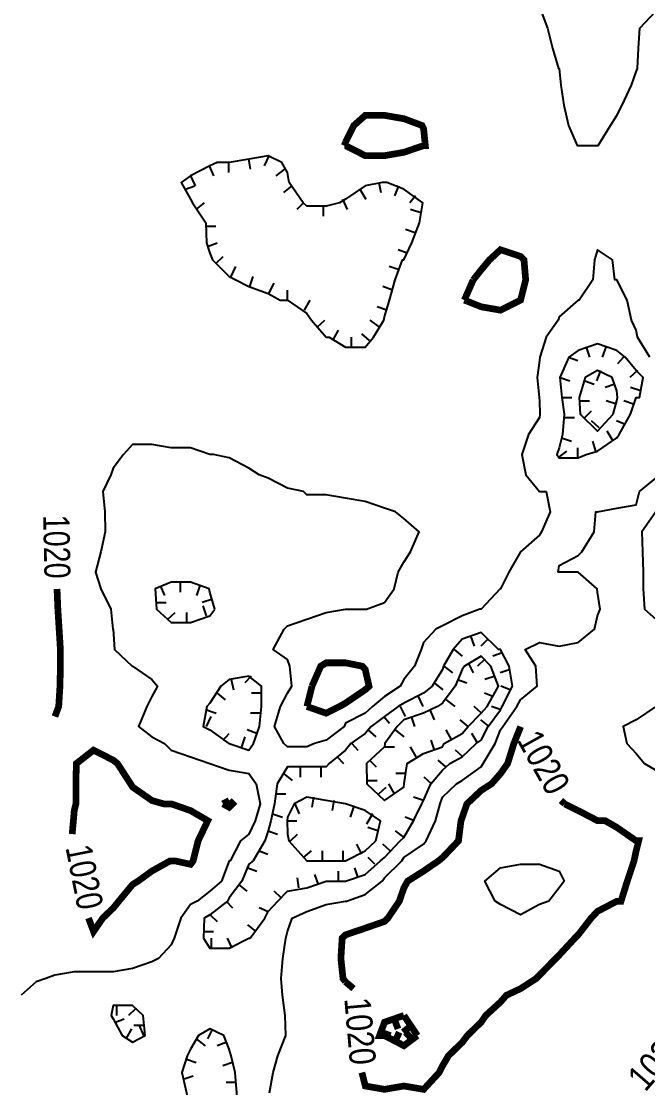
# Model space of a CAD drawing. Extents: x 628896 to 629898, y 4519176 to 4520140.
# Drawn here: x 629007.2 to 629100.5, y 4519773.2 to 4519932 of the extents above; entities that cross this region are included whole.
import ezdxf
from ezdxf.enums import TextEntityAlignment as Align

# ---------------------------------------------------------------- set-up
doc = ezdxf.new("R2010")
doc.units = 0

msp = doc.modelspace()

# ---------------------------------------------------------------- linework, layer by layer
at = {"layer": 'GSLAYER', "linetype": 'CONTINUOUS', "flags": 128}
for points in [[(629084.4375, 4519934), (629085.5625, 4519931), (629086.3125, 4519928), (629087.1875, 4519925), (629087.3125, 4519925), (629087.5625, 4519922.5), (629088, 4519919.5), (629088.6875, 4519916.5), (629090, 4519913.5), (629090.125, 4519913.5), (629093, 4519913.5), (629093.125, 4519913.5), (629094.9375, 4519916.5), (629095.875, 4519918), (629096.6875, 4519919.5), (629098.0625, 4519922.5), (629098.75, 4519924.5), (629098.9375, 4519925), (629099.125, 4519928), (629099.3125, 4519931), (629101.6875, 4519933.5)], [(629059.6875, 4519885), (629061.1875, 4519887.5), (629061.3125, 4519888), (629062.0625, 4519890.5), (629062.875, 4519893.5), (629064, 4519896.5), (629064.1875, 4519896.5), (629065.375, 4519899), (629066.5, 4519902), (629067, 4519905), (629064.1875, 4519907), (629061.625, 4519908), (629061.3125, 4519908), (629060.9375, 4519908), (629058.4375, 4519907.5), (629055.5, 4519905.5), (629054.625, 4519905), (629052.625, 4519904.5), (629049.75, 4519904.5), (629049.1875, 4519905), (629047.125, 4519908), (629046.875, 4519909.5), (629046, 4519911), (629044, 4519912), (629041.125, 4519911.5), (629038.1875, 4519911), (629036.375, 4519911), (629035.3125, 4519910.5), (629032.4375, 4519909), (629031.0625, 4519908), (629032.4375, 4519905.5), (629032.75, 4519905), (629034.6875, 4519902), (629034.8125, 4519899), (629035.3125, 4519897.5), (629035.6875, 4519896.5), (629038.1875, 4519894), (629039.1875, 4519893.5), (629041.125, 4519892.5), (629044, 4519891.5), (629045.75, 4519890.5), (629046.875, 4519890.5), (629049.75, 4519888.5), (629050.4375, 4519887.5), (629052.625, 4519885), (629053.0625, 4519885), (629055.5, 4519883.5), (629058.4375, 4519883.5), (629059.6875, 4519885)], [(629038.0625, 4519911), (629038.0625, 4519909.5)], [(629041.0625, 4519911.5), (629041.3125, 4519910)], [(629044.0625, 4519912), (629043.375, 4519910.5)], [(629035.1875, 4519910.5), (629035.875, 4519909)], [(629046.4375, 4519910), (629045.125, 4519909)], [(629032.4375, 4519909), (629033.125, 4519907.5)], [(629060.4375, 4519908), (629060.75, 4519906.5)], [(629031.6875, 4519907), (629033.0625, 4519907.5)], [(629047.5, 4519907.5), (629046.25, 4519906.5)], [(629057.625, 4519907), (629058.5, 4519905.5)], [(629063.375, 4519907.5), (629062.8125, 4519906)], [(629033.25, 4519904), (629034.5, 4519905)], [(629049.25, 4519905), (629048.25, 4519904)], [(629055.0625, 4519905.5), (629055.75, 4519904)], [(629065.9375, 4519906), (629065.0625, 4519905)], [(629052.1875, 4519904.5), (629052.1875, 4519903)], [(629066.6875, 4519903.5), (629065.1875, 4519904)], [(629034.6875, 4519901.5), (629036.1875, 4519901.5)], [(629065.875, 4519900.5), (629064.4375, 4519901)], [(629034.9375, 4519898.5), (629036.375, 4519899)], [(629100.8125, 4519882), (629098.9375, 4519885), (629098.75, 4519886), (629098.0625, 4519887.5), (629097.4375, 4519890.5), (629095.875, 4519893.5), (629095.5625, 4519893.5), (629095.25, 4519896.5), (629093, 4519898), (629092.5625, 4519896.5), (629092.3125, 4519893.5), (629090.25, 4519890.5), (629090.125, 4519890.5), (629087.3125, 4519888), (629087.125, 4519887.5), (629085.375, 4519885), (629084.4375, 4519882), (629084.375, 4519881.5), (629084, 4519879), (629084.3125, 4519876), (629084.375, 4519875.5), (629084.4375, 4519873.5), (629084.375, 4519873), (629082.75, 4519870.5), (629081.75, 4519867.5), (629082.3125, 4519864.5), (629084.375, 4519862), (629085.375, 4519862), (629085.9375, 4519859), (629084.6875, 4519856), (629084.375, 4519855.5), (629081.5625, 4519853), (629079.8125, 4519850), (629078.5625, 4519847.5), (629078.5, 4519847.5), (629075.6875, 4519844.5), (629075.5, 4519844.5), (629072.875, 4519843.5), (629069.9375, 4519842), (629068.9375, 4519841.5), (629067.125, 4519839.5), (629066.75, 4519838.5), (629065.75, 4519836), (629064.1875, 4519834), (629063.625, 4519833), (629061.3125, 4519831.5), (629059.5, 4519830), (629058.4375, 4519829), (629055.5, 4519827.5), (629055.3125, 4519827), (629052.625, 4519825), (629050.875, 4519824.5), (629049.75, 4519824), (629046.875, 4519824), (629046.3125, 4519824.5), (629044.9375, 4519827), (629045.8125, 4519830), (629046.875, 4519832), (629047.5, 4519833), (629047.1875, 4519836), (629046.875, 4519837), (629044.75, 4519838.5), (629046.375, 4519841.5), (629046.875, 4519842), (629049.75, 4519843), (629052.625, 4519844), (629055.5, 4519844.5), (629058.4375, 4519844.5), (629058.625, 4519844.5), (629061.3125, 4519845.5), (629062.75, 4519847.5), (629063.3125, 4519850), (629064.1875, 4519851.5), (629065.1875, 4519853), (629066.4375, 4519856), (629064.1875, 4519858), (629062.9375, 4519859), (629061.3125, 4519859.5), (629058.4375, 4519860.5), (629055.5, 4519861), (629052.625, 4519861.5), (629049.75, 4519861.5), (629049.25, 4519862), (629046.875, 4519862.5), (629044, 4519864), (629042.625, 4519864.5), (629041.125, 4519865.5), (629038.1875, 4519867), (629035.875, 4519867.5), (629035.3125, 4519867.5), (629032.4375, 4519868.5), (629029.5625, 4519868.5), (629026.6875, 4519869), (629023.8125, 4519869), (629022.4375, 4519867.5), (629020.9375, 4519865.5), (629020.5625, 4519864.5), (629019.375, 4519862), (629019.6875, 4519859), (629019.75, 4519856), (629019.0625, 4519853), (629018.3125, 4519850), (629019.0625, 4519847.5), (629020.5625, 4519844.5), (629020.875, 4519841.5), (629020.9375, 4519841.5), (629021.125, 4519838.5), (629023.75, 4519836), (629023.8125, 4519836), (629026.6875, 4519834), (629027.5, 4519833), (629026.6875, 4519831.5), (629025.9375, 4519830), (629024.6875, 4519827), (629026.6875, 4519825.5), (629028.5625, 4519824.5), (629029.5625, 4519823.5), (629032.4375, 4519822.5), (629035.3125, 4519821.5), (629038.1875, 4519820.5), (629041.125, 4519820), (629042.1875, 4519818.5), (629042.8125, 4519815.5), (629042.0625, 4519813), (629041.125, 4519811), (629039.875, 4519810), (629038.3125, 4519807), (629038.1875, 4519807), (629037.0625, 4519804), (629035.3125, 4519802.5), (629033.4375, 4519801), (629032.4375, 4519800.5), (629031, 4519798.5), (629030, 4519795.5), (629029.5625, 4519794.5), (629027.6875, 4519792.5), (629026.6875, 4519792), (629023.8125, 4519791), (629020.9375, 4519790.5), (629018, 4519790.5), (629015.125, 4519790.5), (629012.25, 4519790), (629010.875, 4519789.5), (629009.4375, 4519789), (629007.25, 4519787)], [(629036.25, 4519896), (629037.3125, 4519897)], [(629064.6875, 4519897.5), (629063.3125, 4519898)], [(629038.5, 4519894), (629039.1875, 4519895.5)], [(629063.5, 4519895), (629062, 4519895.5)], [(629041.25, 4519892.5), (629041.75, 4519894)], [(629044.0625, 4519891.5), (629044.875, 4519893)], [(629046.875, 4519890.5), (629046.875, 4519892)], [(629062.5, 4519892), (629061.0625, 4519892.5)], [(629049.375, 4519889), (629050.25, 4519890.5)], [(629061.625, 4519889), (629060.1875, 4519889.5)], [(629051.3125, 4519886.5), (629052.4375, 4519887.5)], [(629060.5, 4519886.5), (629059.1875, 4519887.5)], [(629053.625, 4519884.5), (629054.4375, 4519886)], [(629056.375, 4519883.5), (629056.375, 4519885)], [(629059.0625, 4519884.5), (629057.9375, 4519885.5)], [(629091.3125, 4519867.5), (629093, 4519868), (629095.875, 4519870), (629096.25, 4519870.5), (629097.9375, 4519873.5), (629098.75, 4519876), (629099.25, 4519876), (629099.8125, 4519879), (629098.75, 4519880), (629097.125, 4519882), (629095.875, 4519883), (629093, 4519884), (629090.125, 4519883), (629088.75, 4519882), (629087.375, 4519879), (629087.6875, 4519876), (629088.0625, 4519873.5), (629087.8125, 4519870.5), (629087.3125, 4519868.5), (629086.9375, 4519867.5), (629087.3125, 4519867), (629090.125, 4519867), (629091.3125, 4519867.5)], [(629091.3125, 4519883.5), (629091.8125, 4519882)], [(629094.25, 4519883.5), (629093.6875, 4519882)], [(629088.6875, 4519882), (629090.0625, 4519881.5)], [(629096.875, 4519882), (629096, 4519881)], [(629095.3125, 4519873.5), (629095.875, 4519875.5), (629096, 4519876), (629095.875, 4519877), (629095.1875, 4519879), (629093, 4519880), (629091.1875, 4519879), (629090.25, 4519876), (629090.4375, 4519873.5), (629093, 4519871), (629095.3125, 4519873.5)], [(629093.4375, 4519880), (629092.875, 4519878.5)], [(629098.9375, 4519880), (629097.8125, 4519879)], [(629087.4375, 4519879), (629088.875, 4519878.5)], [(629091.125, 4519878.5), (629092.5, 4519878)], [(629095.5625, 4519878), (629094.125, 4519877.5)], [(629099.4375, 4519877), (629097.9375, 4519877.5)], [(629087.6875, 4519876), (629089.1875, 4519876)], [(629090.25, 4519875.5), (629091.8125, 4519875.5)], [(629095.8125, 4519875), (629094.3125, 4519875.5)], [(629098.375, 4519875), (629096.9375, 4519875.5)], [(629088, 4519873), (629089.5625, 4519873)], [(629091.125, 4519873), (629092.125, 4519874)], [(629093.25, 4519871.5), (629092.125, 4519872.5)], [(629097.125, 4519872), (629095.8125, 4519872.5)], [(629087.625, 4519870), (629089.125, 4519869.5)], [(629095.3125, 4519869.5), (629094.4375, 4519871)], [(629090.0625, 4519867), (629090.0625, 4519868.5)], [(629092.75, 4519868), (629092.3125, 4519869.5)], [(629087.125, 4519867), (629088.4375, 4519868)], [(629044.1875, 4519772.5), (629044.75, 4519775.5), (629045.4375, 4519778), (629046.625, 4519781), (629046.5, 4519784), (629046.125, 4519787), (629045.9375, 4519789.5), (629046.1875, 4519792.5), (629046.625, 4519795.5), (629046.875, 4519796.5), (629047.5625, 4519798.5), (629049.75, 4519799.5), (629052.625, 4519800.5), (629055.5, 4519801), (629055.625, 4519801), (629058.4375, 4519802), (629060.9375, 4519804), (629061.3125, 4519804.5), (629063.875, 4519807), (629064.1875, 4519807.5), (629067.125, 4519809.5), (629067.5, 4519810), (629068.875, 4519813), (629069.5625, 4519815.5), (629069.9375, 4519816.5), (629072, 4519818.5), (629072.875, 4519819), (629075.6875, 4519821), (629076, 4519821.5), (629077.75, 4519824.5), (629078.5625, 4519826.5), (629078.9375, 4519827), (629081, 4519830), (629081.5625, 4519831), (629084, 4519833), (629083.8125, 4519836), (629082.25, 4519838.5), (629084.375, 4519839.5), (629087.3125, 4519839), (629090.125, 4519839.5), (629092.5625, 4519841.5), (629093, 4519843.5), (629093.375, 4519844.5), (629093, 4519847), (629092.9375, 4519847.5), (629090.125, 4519850), (629087.3125, 4519850), (629087.125, 4519850), (629087.3125, 4519851), (629090.125, 4519852.5), (629090.6875, 4519853), (629092.5, 4519856), (629092.75, 4519859), (629093, 4519859), (629095.875, 4519859.5), (629098.75, 4519860), (629099.25, 4519862), (629101.6875, 4519864)], [(629101.6875, 4519859), (629099.625, 4519856), (629099.6875, 4519853), (629099.8125, 4519850), (629099.8125, 4519847.5), (629100, 4519844.5), (629101.6875, 4519843)], [(629036.0625, 4519844.5), (629035.3125, 4519847), (629035.1875, 4519847.5), (629032.4375, 4519848.5), (629029.5625, 4519848.5), (629027.1875, 4519847.5), (629027.375, 4519844.5), (629029.5625, 4519842.5), (629032.4375, 4519842.5), (629035.3125, 4519843.5), (629036.0625, 4519844.5)], [(629027.9375, 4519848), (629028.5625, 4519846.5)], [(629030.875, 4519848.5), (629030.875, 4519847)], [(629033.8125, 4519848), (629033.3125, 4519846.5)], [(629035.6875, 4519846), (629034.1875, 4519845.5)], [(629027.3125, 4519845.5), (629028.8125, 4519845.5)], [(629034.8125, 4519843.5), (629034.3125, 4519845)], [(629029.0625, 4519843), (629030.125, 4519844)], [(629031.875, 4519842.5), (629031.875, 4519844)], [(629041.3125, 4519795.5), (629043.5, 4519798.5), (629044, 4519799.5), (629045.4375, 4519801), (629046.875, 4519802.5), (629049.75, 4519803), (629052.625, 4519804), (629054.75, 4519804), (629055.5, 4519804), (629058.4375, 4519805), (629060.6875, 4519807), (629061.3125, 4519807.5), (629063.625, 4519810), (629064.1875, 4519810.5), (629065.625, 4519813), (629066.875, 4519815.5), (629067.125, 4519816), (629068.1875, 4519818.5), (629069.9375, 4519820.5), (629071, 4519821.5), (629072.875, 4519822.5), (629074.9375, 4519824.5), (629075.6875, 4519825), (629076.75, 4519827), (629078.5625, 4519829.5), (629078.8125, 4519830), (629080.375, 4519833), (629079.875, 4519836), (629078.5625, 4519838.5), (629078.25, 4519838.5), (629075.6875, 4519841), (629072.875, 4519840), (629071.5, 4519838.5), (629070.0625, 4519836), (629069.9375, 4519835.5), (629068.375, 4519833), (629067.125, 4519832), (629064.1875, 4519830.5), (629063.3125, 4519830), (629061.3125, 4519828.5), (629059.3125, 4519827), (629058.4375, 4519826), (629056.3125, 4519824.5), (629055.5, 4519823.5), (629053.0625, 4519821.5), (629052.625, 4519821), (629049.75, 4519821), (629046.875, 4519821), (629045.3125, 4519818.5), (629044.9375, 4519815.5), (629044.375, 4519813), (629044, 4519811.5), (629043.5, 4519810), (629041.75, 4519807), (629041.125, 4519806.5), (629040.0625, 4519804), (629038.1875, 4519801.5), (629037.9375, 4519801), (629035.3125, 4519799), (629034.4375, 4519798.5), (629034.375, 4519795.5), (629035.3125, 4519794), (629038.1875, 4519794), (629041.125, 4519795.5), (629041.3125, 4519795.5)], [(629074.125, 4519840.5), (629074.625, 4519839)], [(629076.6875, 4519840), (629075.625, 4519839)], [(629071.6875, 4519838.5), (629072.875, 4519837.5)], [(629078.8125, 4519838), (629077.4375, 4519837.5)], [(629064.25, 4519818.5), (629064.6875, 4519821.5), (629067.125, 4519823), (629069.9375, 4519824), (629070.1875, 4519824.5), (629072.875, 4519826), (629073.75, 4519827), (629075.6875, 4519829), (629076.5625, 4519830), (629078.25, 4519833), (629077.125, 4519836), (629075.6875, 4519837.5), (629073.1875, 4519836), (629072.875, 4519835.5), (629071.8125, 4519833), (629069.9375, 4519830.5), (629069.1875, 4519830), (629067.125, 4519829), (629064.1875, 4519828), (629063.1875, 4519827), (629061.375, 4519824.5), (629061.3125, 4519824), (629058.625, 4519821.5), (629058.6875, 4519818.5), (629061.3125, 4519816), (629064.1875, 4519818), (629064.25, 4519818.5)], [(629073.75, 4519836.5), (629074.5, 4519835)], [(629076.1875, 4519837), (629075.125, 4519836)], [(629070.125, 4519836), (629071.4375, 4519835)], [(629080, 4519835.5), (629078.5, 4519835)], [(629041.8125, 4519824.5), (629042.6875, 4519827), (629043, 4519830), (629043, 4519833), (629041.125, 4519834.5), (629038.1875, 4519834), (629036.9375, 4519833), (629035.3125, 4519830.5), (629034.875, 4519830), (629034.3125, 4519827), (629035.3125, 4519826.5), (629038.125, 4519824.5), (629038.1875, 4519824.5), (629041.125, 4519823.5), (629041.8125, 4519824.5)], [(629038.5, 4519834), (629038.8125, 4519832.5)], [(629041.4375, 4519834.5), (629040.5, 4519833.5)], [(629068.6875, 4519833.5), (629070, 4519832.5)], [(629072.1875, 4519834), (629073.5625, 4519833.5)], [(629077.75, 4519834.5), (629076.25, 4519834)], [(629036.375, 4519832), (629037.5625, 4519831)], [(629043, 4519832), (629041.5, 4519832)], [(629077.4375, 4519831.5), (629076.1875, 4519832)], [(629080, 4519832.5), (629078.625, 4519833)], [(629063.625, 4519830), (629064.375, 4519828.5)], [(629066.3125, 4519831.5), (629067, 4519830)], [(629070.5, 4519831), (629071.75, 4519830)], [(629075.75, 4519829), (629074.625, 4519830)], [(629078.625, 4519829.5), (629077.25, 4519830)], [(629101.6875, 4519830), (629098.75, 4519828), (629096.8125, 4519827), (629097.375, 4519824.5), (629098.75, 4519823), (629100, 4519821.5), (629101.6875, 4519820.5)], [(629034.8125, 4519829.5), (629036.25, 4519829)], [(629034.8125, 4519827), (629035.5, 4519828.5)], [(629042.875, 4519829), (629041.375, 4519829)], [(629061.1875, 4519828.5), (629062.0625, 4519827.5)], [(629065.25, 4519828.5), (629065.75, 4519827)], [(629068.0625, 4519829.5), (629068.6875, 4519828)], [(629073.75, 4519827), (629072.5625, 4519828)], [(629076.875, 4519827), (629075.625, 4519828)], [(629037.3125, 4519825), (629038.1875, 4519826)], [(629040.0625, 4519824), (629040.5625, 4519825.5)], [(629042.3125, 4519826), (629040.875, 4519826.5)], [(629058.8125, 4519826.5), (629060, 4519825.5)], [(629062.875, 4519826.5), (629064.1875, 4519825.5)], [(629071.3125, 4519825), (629070.5, 4519826.5)], [(629075.1875, 4519824.5), (629074.3125, 4519826)], [(629056.4375, 4519824.5), (629057.3125, 4519823.5)], [(629061.3125, 4519824), (629062.8125, 4519824)], [(629066, 4519822.5), (629065.1875, 4519824)], [(629068.75, 4519823.5), (629068.25, 4519825)], [(629054.25, 4519822.5), (629055.1875, 4519821.5)], [(629072.9375, 4519822.5), (629071.875, 4519823.5)], [(629048.75, 4519821), (629048.75, 4519819.5)], [(629051.8125, 4519821), (629051.8125, 4519819.5)], [(629059.0625, 4519822), (629060.0625, 4519821)], [(629070.4375, 4519821), (629069.3125, 4519822)], [(629046.25, 4519820), (629047.5625, 4519819)], [(629058.6875, 4519819), (629060.1875, 4519819)], [(629064.5, 4519820), (629063, 4519820)], [(629068.3125, 4519818.5), (629067.1875, 4519819.5)], [(629060.4375, 4519817), (629061.5625, 4519818)], [(629062.8125, 4519817), (629061.9375, 4519818.5)], [(629045.125, 4519817), (629046.625, 4519817)], [(629060, 4519810), (629060.6875, 4519813), (629058.4375, 4519814.5), (629055.5, 4519815.5), (629055.5, 4519815.5), (629052.625, 4519816), (629049.75, 4519816.5), (629047.875, 4519815.5), (629046.875, 4519813.5), (629046.8125, 4519813), (629046.875, 4519811), (629047.0625, 4519810), (629049.75, 4519807), (629052.625, 4519807), (629055.5, 4519807), (629058.4375, 4519808.5), (629060, 4519810)], [(629050.75, 4519816.5), (629050.5, 4519815)], [(629053.75, 4519816), (629053.5, 4519814.5)], [(629067.125, 4519816), (629065.625, 4519816.5)], [(629047.9375, 4519815.5), (629048.625, 4519814)], [(629056.6875, 4519815), (629056.1875, 4519813.5)], [(629044.625, 4519814), (629046.125, 4519813.5)], [(629046.8125, 4519813), (629048.25, 4519813)], [(629059.5, 4519814), (629058.625, 4519812.5)], [(629065.75, 4519813), (629064.375, 4519813.5)], [(629043.9375, 4519811.5), (629045.375, 4519811)], [(629047.3125, 4519810), (629048.375, 4519811)], [(629060.3125, 4519811.5), (629058.8125, 4519812)], [(629064.25, 4519810.5), (629062.9375, 4519811.5)], [(629057.9375, 4519808), (629057.1875, 4519809.5)], [(629062.125, 4519808.5), (629061.0625, 4519809.5)], [(629042.625, 4519808.5), (629043.9375, 4519808)], [(629049.25, 4519807.5), (629050.4375, 4519808.5)], [(629052.0625, 4519807), (629052.0625, 4519808.5)], [(629055.125, 4519807), (629055.125, 4519808.5)], [(629059.875, 4519806.5), (629058.875, 4519807.5)], [(629077.75, 4519801), (629076.25, 4519804), (629078.5625, 4519806), (629081.5625, 4519806.5), (629084.375, 4519806.5), (629087.3125, 4519805.5), (629088.0625, 4519804), (629087.3125, 4519803), (629085.75, 4519801), (629084.375, 4519800.5), (629081.5625, 4519799), (629078.5625, 4519800.5), (629077.75, 4519801)], [(629040.9375, 4519806), (629042.3125, 4519805.5)], [(629051.5, 4519803.5), (629050.9375, 4519805)], [(629054.4375, 4519804), (629054.4375, 4519805.5)], [(629057.375, 4519804.5), (629056.875, 4519806)], [(629039.5625, 4519803.5), (629040.8125, 4519802.5)], [(629048.5625, 4519803), (629048.375, 4519804.5)], [(629045.9375, 4519801.5), (629044.875, 4519802.5)], [(629037.75, 4519801), (629038.6875, 4519800)], [(629043.875, 4519799.5), (629042.625, 4519800)], [(629035.375, 4519799), (629036.375, 4519798)], [(629042.1875, 4519796.5), (629040.9375, 4519797.5)], [(629034.375, 4519796.5), (629035.875, 4519796.5)], [(629035.5625, 4519794), (629035.5625, 4519795.5)], [(629038.625, 4519794), (629037.9375, 4519795.5)], [(629025.6875, 4519781), (629025.375, 4519784), (629023.8125, 4519785.5), (629020.9375, 4519785.5), (629020.625, 4519784), (629020.9375, 4519783.5), (629022.25, 4519781), (629023.8125, 4519780), (629025.6875, 4519781)], [(629021.4375, 4519785.5), (629021.4375, 4519784)], [(629024.25, 4519785), (629023.1875, 4519784)], [(629021.25, 4519783), (629022.5625, 4519783.5)], [(629025.5, 4519782.5), (629024, 4519782.5)], [(629025.5, 4519781), (629024.8125, 4519782.5)], [(629022.875, 4519780.5), (629023.6875, 4519782)], [(629038.9375, 4519766.5), (629039.3125, 4519769.5), (629039.3125, 4519772.5), (629039.0625, 4519775.5), (629038.5, 4519778), (629038.1875, 4519779), (629037.375, 4519781), (629035.3125, 4519782), (629033.625, 4519781), (629032.4375, 4519779), (629031.9375, 4519778), (629031.125, 4519775.5), (629031.8125, 4519772.5), (629032.4375, 4519769.5), (629034.125, 4519766.5), (629035.3125, 4519765.5), (629038.1875, 4519764.5), (629038.9375, 4519766.5)], [(629035.6875, 4519782), (629034.9375, 4519780.5)], [(629033.25, 4519780.5), (629034.625, 4519779.5)], [(629037.8125, 4519780), (629036.375, 4519779.5)], [(629031.8125, 4519777.5), (629033.25, 4519777)], [(629038.6875, 4519777), (629037.25, 4519776.5)], [(629031.3125, 4519774.5), (629032.8125, 4519775)], [(629039.1875, 4519774), (629037.75, 4519774)]]:
    msp.add_lwpolyline(points, dxfattribs=at)
at = {"layer": 'GSLAYER', "linetype": 'CONTINUOUS', "const_width": 1, "flags": 128}
for points in [[(629055.5, 4519914), (629056.75, 4519916.5), (629058.4375, 4519918), (629061.3125, 4519918), (629064.1875, 4519917.5), (629066.875, 4519916.5), (629067.125, 4519916), (629067.375, 4519913.5), (629067.125, 4519913.5), (629064.1875, 4519912.5), (629061.3125, 4519912), (629058.4375, 4519912), (629055.5, 4519913.5), (629055.3125, 4519913.5)], [(629055.3125, 4519913.5), (629055.5, 4519914)], [(629074.5, 4519893.5), (629075.6875, 4519895), (629076.9375, 4519896.5), (629078.5625, 4519898), (629081.5625, 4519897), (629082.0625, 4519896.5), (629082.3125, 4519893.5), (629081.5625, 4519890.5), (629081.5625, 4519890.5), (629078.5625, 4519889), (629075.6875, 4519889.5), (629073.1875, 4519890.5)], [(629073.1875, 4519890.5), (629074.5, 4519893.5)], [(629012.25, 4519860), (629012.25, 4519860)], [(629012.5625, 4519847.5), (629012.6875, 4519844.5)], [(629012.6875, 4519844.5), (629012.875, 4519841.5), (629013.0625, 4519838.5), (629013.0625, 4519836), (629013, 4519833), (629012.8125, 4519830), (629012.25, 4519828.5)], [(629050.5, 4519833), (629051.8125, 4519836), (629052.625, 4519836.5), (629055.5, 4519836.5), (629058, 4519836), (629058.4375, 4519835.5), (629059, 4519833), (629058.4375, 4519832.5), (629055.5, 4519830.5), (629054.625, 4519830), (629052.625, 4519829), (629049.75, 4519830)], [(629049.75, 4519830), (629050.5, 4519833)], [(629055.5, 4519789), (629055.125, 4519789.5), (629054.8125, 4519792.5), (629055, 4519795.5), (629055.5, 4519796), (629058.4375, 4519797), (629061.3125, 4519798), (629061.8125, 4519798.5), (629063.5, 4519801), (629064.1875, 4519803), (629064.75, 4519804), (629067.125, 4519805.5), (629069.3125, 4519807), (629069.9375, 4519807.5), (629072.3125, 4519810), (629072.6875, 4519813), (629072.875, 4519813.5), (629073.5625, 4519815.5), (629075.6875, 4519817.5), (629077.25, 4519818.5), (629078.5625, 4519820), (629079.625, 4519821.5), (629080.5625, 4519824.5), (629081.5625, 4519827)], [(629081.5625, 4519827), (629081.5625, 4519827)], [(629015, 4519813), (629015.125, 4519814.5), (629015.375, 4519815.5), (629015.375, 4519818.5), (629015.4375, 4519821.5), (629018, 4519823.5), (629020.9375, 4519822), (629021.5625, 4519821.5), (629023.5, 4519818.5), (629023.8125, 4519818), (629026.6875, 4519816), (629028.4375, 4519815.5), (629029.5625, 4519815.5), (629032.4375, 4519814.5), (629035, 4519813), (629033.5625, 4519810), (629032.8125, 4519807), (629032.4375, 4519806.5), (629030.1875, 4519807), (629029.5625, 4519807), (629029.375, 4519807), (629026.6875, 4519805.5), (629024.625, 4519804), (629023.8125, 4519803.5), (629021.75, 4519801), (629020.9375, 4519800), (629019.375, 4519798.5), (629018, 4519796.5), (629017.25, 4519798.5)], [(629037.25, 4519815.5), (629038.1875, 4519816)], [(629038.1875, 4519816), (629038.6875, 4519815.5), (629038.1875, 4519815), (629037.25, 4519815.5)], [(629088.125, 4519815.5), (629090.125, 4519814.5), (629093, 4519813), (629094.125, 4519813), (629095.875, 4519812), (629098.75, 4519810), (629099.125, 4519810), (629098.75, 4519808.5), (629098.4375, 4519807), (629097.4375, 4519804), (629096.5, 4519801), (629095.875, 4519801), (629093, 4519799.5), (629092.0625, 4519798.5), (629090.125, 4519796), (629089.625, 4519795.5), (629087.3125, 4519793), (629086.8125, 4519792.5), (629084.375, 4519790), (629083.875, 4519789.5), (629081.5625, 4519788), (629079.4375, 4519787), (629078.5625, 4519786), (629076.375, 4519784), (629075.6875, 4519783), (629073.625, 4519781), (629072.875, 4519780), (629070.8125, 4519778), (629069.9375, 4519776.5), (629069.4375, 4519775.5), (629067.125, 4519773), (629064.1875, 4519773.5), (629061.3125, 4519773), (629058.4375, 4519773.5), (629057.9375, 4519775.5)], [(629087.5625, 4519816), (629088.125, 4519815.5)], [(629014.8125, 4519811), (629015, 4519813)], [(629017.25, 4519798.5), (629017.25, 4519798.5)], [(629056.6875, 4519788), (629055.5, 4519789)], [(629064.1875, 4519784), (629061.3125, 4519783), (629060.5625, 4519781), (629061.3125, 4519781), (629064.1875, 4519779.5), (629066.1875, 4519781)], [(629062.75, 4519783.5), (629063.3125, 4519782)], [(629066.1875, 4519781), (629064.1875, 4519784)], [(629065.3125, 4519782.5), (629064.0625, 4519781.5)], [(629060.75, 4519781.5), (629062.1875, 4519781)], [(629062.8125, 4519780), (629063.5, 4519781.5)], [(629065.375, 4519780.5), (629064.4375, 4519781.5)], [(629057.9375, 4519775.5), (629057.9375, 4519775.5)]]:
    msp.add_lwpolyline(points, dxfattribs=at)

# ---------------------------------------------------------------- texts
at = {"layer": 'GSLAYER', "color": 7}
for rotation, width, p, p2 in [(271.1, 0.731801, (629010.5, 4519858.5), (629010.6875, 4519849)), (298.9, 0.749925, (629080.9375, 4519825), (629085.6875, 4519816.5)), (280.8, 0.745773, (629013.8125, 4519809), (629015.6875, 4519799.5)), (275.4, 0.77311, (629055.3125, 4519786.5), (629056.1875, 4519776.5)), (48.2, 0.764369, (629100.125, 4519772.5), (629106.625, 4519780))]:
    msp.add_text('1020', height=3.89682, rotation=rotation, dxfattribs=dict(at, width=width)).set_placement(p, p2, align=Align.FIT)

doc.saveas('drawing.dxf')
